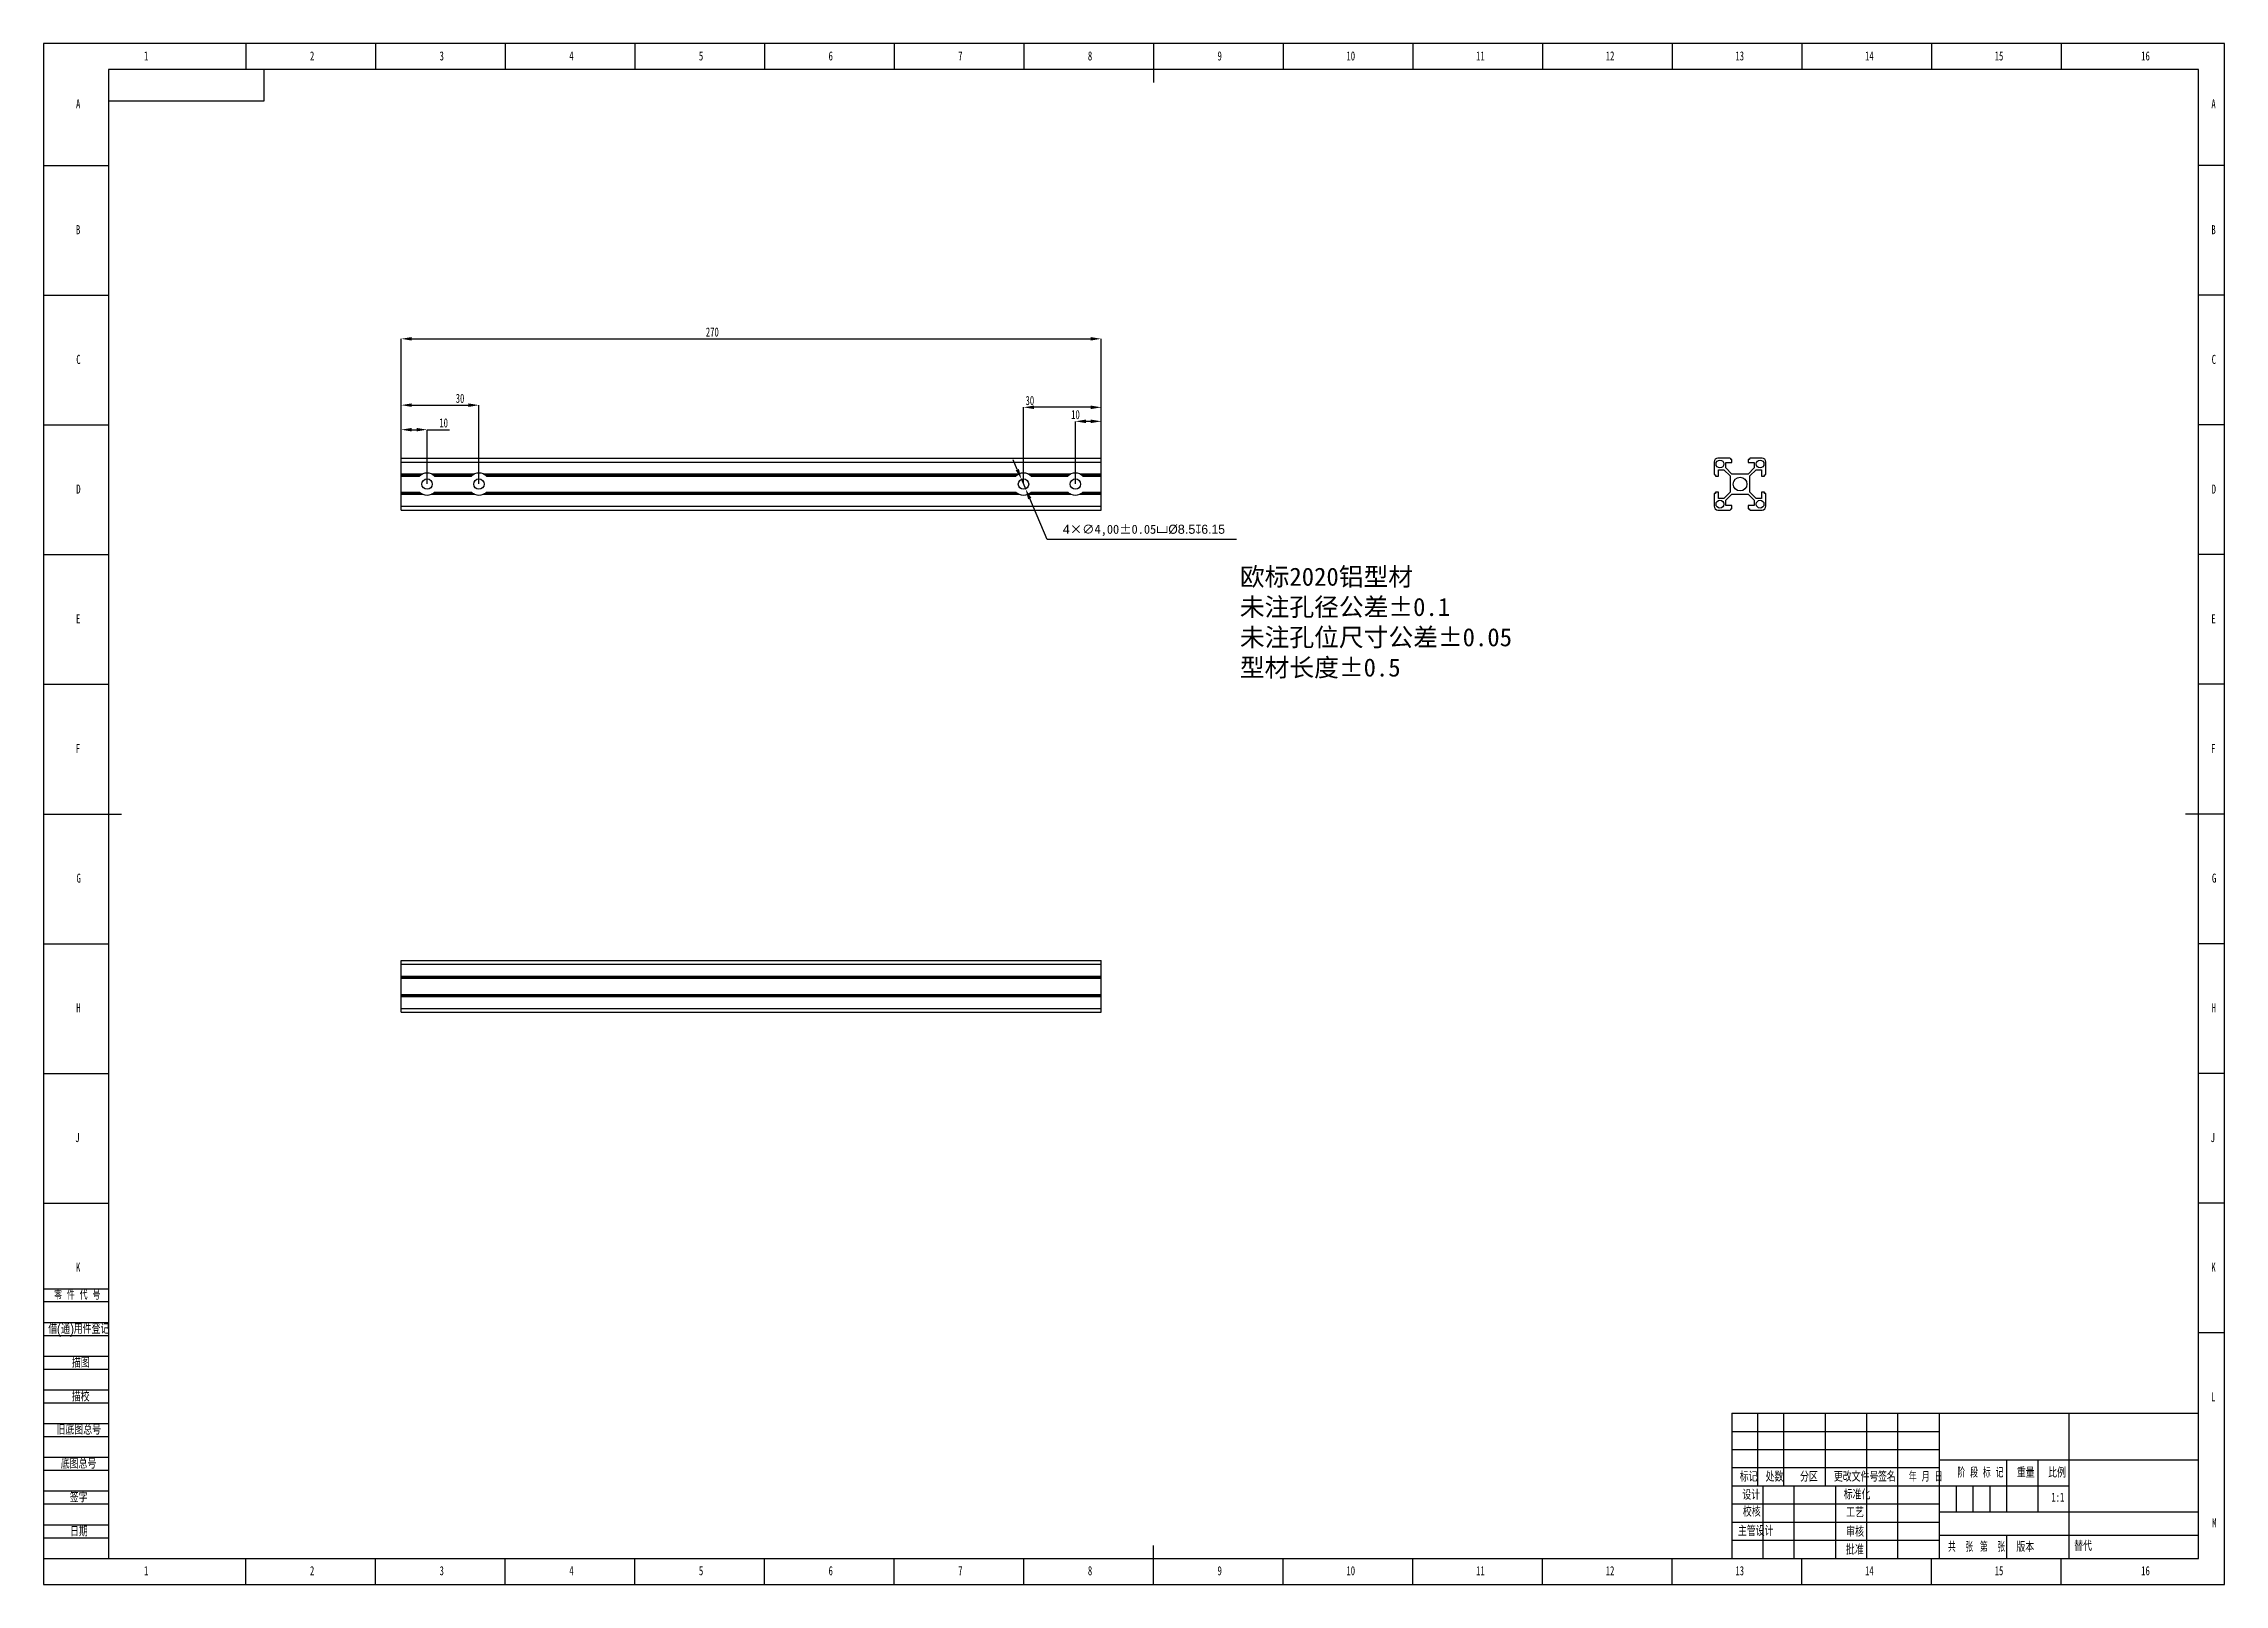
# Model space of a CAD drawing. Header units: millimetres. Extents: x 0 to 841, y 0 to 594.
import ezdxf

# ---------------------------------------------------------------- set-up
doc = ezdxf.new("R2010")
doc.units = ezdxf.units.MM
doc.header["$PDSIZE"] = -1
for name, color, linetype in [('10', 7, 'Continuous'), ('5', 7, 'Continuous'), ('SLD-0', 7, 'Continuous')]:
    doc.layers.add(name, color=color, linetype=linetype)
doc.layers.add('文字层', color=3, linetype='Continuous', lineweight=25)
doc.styles.add('SLDTEXTSTYLE0', font='TXT', dxfattribs={"width": 0.7, "bigfont": 'bigfont'})
doc.styles.add('SLDTEXTSTYLE1', font='TXT', dxfattribs={"width": 0.62, "bigfont": 'bigfont'})
doc.styles.add('SLDTEXTSTYLE2', font='TXT', dxfattribs={"width": 0.614286, "bigfont": 'bigfont'})
doc.styles.add('SLDTEXTSTYLE3', font='TXT', dxfattribs={"width": 0.6, "bigfont": 'bigfont'})
doc.styles.add('SLDTEXTSTYLE4', font='TXT', dxfattribs={"width": 0.7})
doc.dimstyles.new('ISO-25', dxfattribs={"dimtxt": 2.5, "dimasz": 2.5, "dimexe": 1.25, "dimexo": 0.625, "dimtad": 1, "dimtxsty": 'Standard', "dimcen": 2.5, "dimadec": 0, "dimazin": 0, "dimtfac": 1, "dimtmove": 0, "dimatfit": 3, "dimfxl": 1, "dimarcsym": 0})
doc.dimstyles.new('SLDDIMSTYLE0', dxfattribs={"dimtxt": 3.5, "dimasz": 4.08, "dimexe": 0, "dimexo": 0.0625, "dimgap": 0.875, "dimtad": 2, "dimrnd": 1e-09, "dimzin": 12, "dimdsep": 46, "dimtxsty": 'SLDTEXTSTYLE4', "dimsah": 1, "dimcen": 0.09, "dimadec": 0, "dimazin": 3, "dimtfac": 1, "dimtofl": 0, "dimtmove": 0, "dimatfit": 3, "dimfxl": 1, "dimfrac": 2, "dimtolj": 1, "dimtzin": 12, "dimarcsym": 0})
doc.dimstyles.new('SLDDIMSTYLE1', dxfattribs={"dimtxt": 3.5, "dimasz": 4.08, "dimexe": 0, "dimexo": 0.0625, "dimgap": 0.875, "dimtad": 2, "dimrnd": 1e-09, "dimzin": 12, "dimdsep": 46, "dimtxsty": 'SLDTEXTSTYLE4', "dimsah": 1, "dimcen": 0.09, "dimadec": 0, "dimazin": 3, "dimtfac": 1, "dimtmove": 0, "dimatfit": 0, "dimfxl": 1, "dimfrac": 2, "dimtolj": 1, "dimtzin": 12, "dimarcsym": 0})

# ---------------------------------------------------------------- blocks, each defined once
blk = doc.blocks.new('_D')
at = {"layer": 'Defpoints', "color": 0, "transparency": 16777216}
for p in [(407.89, 480.2), (137.89, 434.2), (407.89, 434.2)]:
    blk.add_point(p, dxfattribs=at)
at = {"layer": '文字层', "color": 0, "lineweight": -2, "transparency": 16777216}
for p, q in [((137.89, 434.26), (137.89, 480.2)), ((141.97, 480.2), (403.81, 480.2)), ((407.89, 434.26), (407.89, 480.2))]:
    blk.add_line(p, q, dxfattribs=at)
at = {"layer": '文字层', "color": 0, "transparency": 16777216}
for points in [[(141.97, 480.88), (141.97, 479.52), (137.89, 480.2)], [(403.81, 480.88), (403.81, 479.52), (407.89, 480.2)]]:
    blk.add_solid(points, dxfattribs=at)
at = {"layer": '文字层', "color": 0, "transparency": 16777216, "insert": (257.88, 484.57), "char_height": 3.5, "attachment_point": 2, "style": 'SLDTEXTSTYLE4'}
blk.add_mtext('\\A1;270', dxfattribs=at)
blk = doc.blocks.new('_D_1')
at = {"layer": 'Defpoints', "color": 0, "transparency": 16777216}
for p in [(147.89, 445.17), (137.89, 434.2), (147.89, 424.2)]:
    blk.add_point(p, dxfattribs=at)
at = {"layer": '文字层', "color": 0, "lineweight": -2, "transparency": 16777216}
for p, q in [((137.89, 434.26), (137.89, 445.17)), ((141.97, 445.17), (143.81, 445.17)), ((147.89, 424.26), (147.89, 445.17)), ((147.89, 445.17), (156.57, 445.17))]:
    blk.add_line(p, q, dxfattribs=at)
at = {"layer": '文字层', "color": 0, "transparency": 16777216}
for points in [[(141.97, 445.85), (141.97, 444.49), (137.89, 445.17)], [(143.81, 445.85), (143.81, 444.49), (147.89, 445.17)]]:
    blk.add_solid(points, dxfattribs=at)
at = {"layer": '文字层', "color": 0, "transparency": 16777216, "insert": (154.27, 449.54), "char_height": 3.5, "attachment_point": 2, "style": 'SLDTEXTSTYLE4'}
blk.add_mtext('\\A1;10', dxfattribs=at)
blk = doc.blocks.new('_D_2')
at = {"layer": 'Defpoints', "color": 0, "transparency": 16777216}
for p in [(167.89, 454.62), (137.89, 434.2), (167.89, 424.2)]:
    blk.add_point(p, dxfattribs=at)
at = {"layer": '文字层', "color": 0, "lineweight": -2, "transparency": 16777216}
for p, q in [((137.89, 434.26), (137.89, 454.62)), ((141.97, 454.62), (163.81, 454.62)), ((167.89, 424.26), (167.89, 454.62))]:
    blk.add_line(p, q, dxfattribs=at)
at = {"layer": '文字层', "color": 0, "transparency": 16777216}
for points in [[(141.97, 455.3), (141.97, 453.94), (137.89, 454.62)], [(163.81, 455.3), (163.81, 453.94), (167.89, 454.62)]]:
    blk.add_solid(points, dxfattribs=at)
at = {"layer": '文字层', "color": 0, "transparency": 16777216, "insert": (160.58, 459), "char_height": 3.5, "attachment_point": 2, "style": 'SLDTEXTSTYLE4'}
blk.add_mtext('\\A1;30', dxfattribs=at)
blk = doc.blocks.new('_D_3')
at = {"layer": 'Defpoints', "color": 0, "transparency": 16777216}
for p in [(397.89, 448.38), (407.89, 434.2), (397.89, 424.2)]:
    blk.add_point(p, dxfattribs=at)
at = {"layer": '文字层', "color": 0, "lineweight": -2, "transparency": 16777216}
for p, q in [((397.89, 424.26), (397.89, 448.38)), ((403.81, 448.38), (401.97, 448.38)), ((407.89, 434.26), (407.89, 448.38))]:
    blk.add_line(p, q, dxfattribs=at)
at = {"layer": '文字层', "color": 0, "transparency": 16777216}
for points in [[(401.97, 449.06), (401.97, 447.7), (397.89, 448.38)], [(403.81, 449.06), (403.81, 447.7), (407.89, 448.38)]]:
    blk.add_solid(points, dxfattribs=at)
at = {"layer": '文字层', "color": 0, "transparency": 16777216, "insert": (397.93, 452.75), "char_height": 3.5, "attachment_point": 2, "style": 'SLDTEXTSTYLE4'}
blk.add_mtext('\\A1;10', dxfattribs=at)
blk = doc.blocks.new('_D_4')
at = {"layer": 'Defpoints', "color": 0, "transparency": 16777216}
for p in [(377.89, 453.79), (407.89, 434.2), (377.89, 424.2)]:
    blk.add_point(p, dxfattribs=at)
at = {"layer": '文字层', "color": 0, "lineweight": -2, "transparency": 16777216}
for p, q in [((377.89, 424.26), (377.89, 453.79)), ((403.81, 453.79), (381.97, 453.79)), ((407.89, 434.26), (407.89, 453.79))]:
    blk.add_line(p, q, dxfattribs=at)
at = {"layer": '文字层', "color": 0, "transparency": 16777216}
for points in [[(381.97, 454.47), (381.97, 453.11), (377.89, 453.79)], [(403.81, 454.47), (403.81, 453.11), (407.89, 453.79)]]:
    blk.add_solid(points, dxfattribs=at)
at = {"layer": '文字层', "color": 0, "transparency": 16777216, "insert": (380.34, 458.16), "char_height": 3.5, "attachment_point": 2, "style": 'SLDTEXTSTYLE4'}
blk.add_mtext('\\A1;30', dxfattribs=at)
blk = doc.blocks.new('*D15')
at = {"layer": 'Defpoints', "color": 0, "transparency": 16777216}
for p in [(377.1, 426.04), (378.67, 422.36)]:
    blk.add_point(p, dxfattribs=at)
at = {"layer": '文字层', "color": 0, "lineweight": -2, "transparency": 16777216}
for p, q in [((375.49, 429.79), (373.89, 433.54)), ((377.1, 426.04), (378.67, 422.36)), ((387.06, 402.77), (380.28, 418.61)), ((460.01, 402.77), (387.06, 402.77))]:
    blk.add_line(p, q, dxfattribs=at)
at = {"layer": '文字层', "color": 0, "transparency": 16777216}
for points in [[(376.12, 430.05), (374.87, 429.52), (377.1, 426.04)], [(380.9, 418.88), (379.65, 418.34), (378.67, 422.36)]]:
    blk.add_solid(points, dxfattribs=at)
at = {"layer": '文字层', "color": 0, "transparency": 16777216, "insert": (424.3, 406.33), "char_height": 3.5, "attachment_point": 5}
blk.add_mtext('{\\f@Arial Unicode MS|b0|i0|c134|p34;4\\fSimSun|b0|i0|c134|p2;×}∅4,00%%P0.05{\\Fgdt|c134;v%%C\\f@Arial Unicode MS|b0|i0|c134|p34;8.5\\Fgdt|c134;x6.15 }', dxfattribs=at)

msp = doc.modelspace()

# ---------------------------------------------------------------- linework, layer by layer
at = {"color": 7, "linetype": 'Continuous', "lineweight": 25}
for p, q in [((137.886, 434.197), (407.886, 434.197)), ((137.886, 432.697), (137.886, 434.197)), ((137.886, 432.697), (407.886, 432.697)), ((137.886, 428.097), (137.886, 432.697)), ((407.886, 432.697), (407.886, 434.197)), ((407.886, 428.097), (407.886, 432.697)), ((644.205, 432.697), (644.205, 428.097)), ((650.305, 434.197), (645.705, 434.197)), ((645.905, 429.697), (647.998, 429.697)), ((645.905, 427.297), (645.905, 429.697)), ((647.998, 429.697), (650.355, 427.34)), ((648.705, 432.497), (651.105, 432.497)), ((648.705, 430.404), (648.705, 432.497)), ((651.062, 428.047), (648.705, 430.404)), ((650.605, 433.697), (650.605, 433.897)), ((651.105, 433.697), (650.605, 433.697)), ((651.105, 432.497), (651.105, 433.697)), ((657.305, 433.697), (657.305, 432.497)), ((657.805, 433.697), (657.305, 433.697)), ((657.305, 432.497), (659.705, 432.497)), ((659.705, 430.404), (657.348, 428.047)), ((657.805, 433.897), (657.805, 433.697)), ((658.055, 427.34), (660.412, 429.697)), ((662.705, 434.197), (658.105, 434.197)), ((659.705, 432.497), (659.705, 430.404)), ((660.412, 429.697), (662.505, 429.697)), ((662.505, 429.697), (662.505, 427.297)), ((664.205, 428.097), (664.205, 432.697)), ((137.886, 427.797), (137.886, 428.097)), ((137.886, 428.097), (146.197, 428.097)), ((137.886, 427.797), (145.627, 427.797)), ((137.886, 427.297), (137.886, 427.797)), ((137.886, 427.297), (144.978, 427.297)), ((137.886, 421.097), (137.886, 427.297)), ((137.886, 421.097), (144.978, 421.097)), ((137.886, 420.597), (137.886, 421.097)), ((137.886, 420.297), (137.886, 420.597)), ((137.886, 420.597), (145.627, 420.597)), ((149.574, 428.097), (166.197, 428.097)), ((150.144, 427.797), (165.627, 427.797)), ((150.144, 420.597), (165.627, 420.597)), ((150.793, 427.297), (164.978, 427.297)), ((150.793, 421.097), (164.978, 421.097)), ((169.574, 428.097), (376.197, 428.097)), ((170.144, 427.797), (375.627, 427.797)), ((170.144, 420.597), (375.627, 420.597)), ((170.793, 427.297), (374.978, 427.297)), ((170.793, 421.097), (374.978, 421.097)), ((379.574, 428.097), (396.197, 428.097)), ((380.144, 427.797), (395.627, 427.797)), ((380.144, 420.597), (395.627, 420.597)), ((380.793, 427.297), (394.978, 427.297)), ((380.793, 421.097), (394.978, 421.097)), ((399.574, 428.097), (407.886, 428.097)), ((400.144, 427.797), (407.886, 427.797)), ((400.144, 420.597), (407.886, 420.597)), ((400.793, 427.297), (407.886, 427.297)), ((400.793, 421.097), (407.886, 421.097)), ((407.886, 427.797), (407.886, 428.097)), ((407.886, 427.297), (407.886, 427.797)), ((407.886, 421.097), (407.886, 427.297)), ((407.886, 420.597), (407.886, 421.097)), ((407.886, 420.297), (407.886, 420.597)), ((644.505, 427.797), (644.705, 427.797)), ((644.705, 420.597), (644.505, 420.597)), ((644.705, 427.797), (644.705, 427.297)), ((644.705, 427.297), (645.905, 427.297)), ((644.705, 421.097), (644.705, 420.597)), ((645.905, 421.097), (644.705, 421.097)), ((645.905, 418.697), (645.905, 421.097)), ((650.355, 421.054), (647.998, 418.697)), ((650.355, 427.34), (650.355, 421.054)), ((657.348, 428.047), (651.062, 428.047)), ((658.055, 421.054), (658.055, 427.34)), ((660.412, 418.697), (658.055, 421.054)), ((662.505, 427.297), (663.705, 427.297)), ((662.505, 421.097), (662.505, 418.697)), ((663.705, 421.097), (662.505, 421.097)), ((663.705, 427.297), (663.705, 427.797)), ((663.705, 427.797), (663.905, 427.797)), ((663.705, 420.597), (663.705, 421.097)), ((663.905, 420.597), (663.705, 420.597)), ((137.886, 415.697), (137.886, 420.297)), ((137.886, 420.297), (146.197, 420.297)), ((137.886, 414.197), (137.886, 415.697)), ((137.886, 415.697), (407.886, 415.697)), ((137.886, 414.197), (407.886, 414.197)), ((149.574, 420.297), (166.197, 420.297)), ((169.574, 420.297), (376.197, 420.297)), ((379.574, 420.297), (396.197, 420.297)), ((399.574, 420.297), (407.886, 420.297)), ((407.886, 415.697), (407.886, 420.297)), ((407.886, 414.197), (407.886, 415.697)), ((644.205, 420.297), (644.205, 415.697)), ((645.705, 414.197), (650.305, 414.197)), ((647.998, 418.697), (645.905, 418.697)), ((648.705, 417.99), (651.062, 420.347)), ((648.705, 415.897), (648.705, 417.99)), ((651.105, 415.897), (648.705, 415.897)), ((650.605, 414.697), (651.105, 414.697)), ((650.605, 414.497), (650.605, 414.697)), ((651.062, 420.347), (657.348, 420.347)), ((651.105, 414.697), (651.105, 415.897)), ((657.305, 415.897), (657.305, 414.697)), ((659.705, 415.897), (657.305, 415.897)), ((657.305, 414.697), (657.805, 414.697)), ((657.348, 420.347), (659.705, 417.99)), ((657.805, 414.697), (657.805, 414.497)), ((658.105, 414.197), (662.705, 414.197)), ((659.705, 417.99), (659.705, 415.897)), ((662.505, 418.697), (660.412, 418.697)), ((664.205, 415.697), (664.205, 420.297)), ((137.886, 239.054), (137.886, 240.554)), ((137.886, 240.554), (407.886, 240.554)), ((137.886, 239.054), (407.886, 239.054)), ((137.886, 234.454), (137.886, 239.054)), ((407.886, 239.054), (407.886, 240.554)), ((407.886, 234.454), (407.886, 239.054)), ((137.886, 234.454), (407.886, 234.454)), ((137.886, 234.154), (137.886, 234.454)), ((137.886, 234.154), (407.886, 234.154)), ((137.886, 233.654), (137.886, 234.154)), ((137.886, 233.654), (407.886, 233.654)), ((137.886, 227.454), (137.886, 233.654)), ((137.886, 227.454), (407.886, 227.454)), ((137.886, 226.954), (137.886, 227.454)), ((407.886, 234.154), (407.886, 234.454)), ((407.886, 233.654), (407.886, 234.154)), ((407.886, 227.454), (407.886, 233.654)), ((407.886, 226.954), (407.886, 227.454)), ((137.886, 226.954), (407.886, 226.954)), ((137.886, 226.654), (137.886, 226.954)), ((137.886, 226.654), (407.886, 226.654)), ((137.886, 222.054), (137.886, 226.654)), ((137.886, 222.054), (407.886, 222.054)), ((137.886, 220.554), (137.886, 222.054)), ((137.886, 220.554), (407.886, 220.554)), ((407.886, 226.654), (407.886, 226.954)), ((407.886, 222.054), (407.886, 226.654)), ((407.886, 220.554), (407.886, 222.054))]:
    msp.add_line(p, q, dxfattribs=at)
for centre, radius in [((646.455, 431.947), 1.5), ((661.955, 431.947), 1.5), ((147.886, 424.197), 2), ((167.886, 424.197), 2), ((377.886, 424.197), 2), ((397.886, 424.197), 2), ((654.205, 424.197), 2.65), ((646.455, 416.447), 1.5), ((661.955, 416.447), 1.5)]:
    msp.add_circle(centre, radius, dxfattribs=at)
for centre, radius, start, end in [((645.705, 432.697), 1.5, 90, 180), ((650.305, 433.897), 0.3, 0, 90), ((658.105, 433.897), 0.3, 90, 180), ((662.705, 432.697), 1.5, 0, 90), ((147.886, 424.197), 4.25, 122.106803, 133.162897), ((147.886, 424.197), 4.25, 226.837103, 237.893197), ((147.886, 424.197), 4.25, 66.584486, 113.415514), ((147.886, 424.197), 4.25, 46.837103, 57.893197), ((147.886, 424.197), 4.25, 302.106803, 313.162897), ((167.886, 424.197), 4.25, 122.106803, 133.162897), ((167.886, 424.197), 4.25, 226.837103, 237.893197), ((167.886, 424.197), 4.25, 66.584486, 113.415514), ((167.886, 424.197), 4.25, 46.837103, 57.893197), ((167.886, 424.197), 4.25, 302.106803, 313.162897), ((377.886, 424.197), 4.25, 122.106803, 133.162897), ((377.886, 424.197), 4.25, 226.837103, 237.893197), ((377.886, 424.197), 4.25, 66.584486, 113.415514), ((377.886, 424.197), 4.25, 46.837103, 57.893197), ((377.886, 424.197), 4.25, 302.106803, 313.162897), ((397.886, 424.197), 4.25, 122.106803, 133.162897), ((397.886, 424.197), 4.25, 226.837103, 237.893197), ((397.886, 424.197), 4.25, 66.584486, 113.415514), ((397.886, 424.197), 4.25, 46.837103, 57.893197), ((397.886, 424.197), 4.25, 302.106803, 313.162897), ((644.505, 428.097), 0.3, 180, 270), ((644.505, 420.297), 0.3, 90, 180), ((663.905, 428.097), 0.3, 270, 0), ((663.905, 420.297), 0.3, 0, 90), ((147.886, 424.197), 4.25, 246.584486, 293.415514), ((167.886, 424.197), 4.25, 246.584486, 293.415514), ((377.886, 424.197), 4.25, 246.584486, 293.415514), ((397.886, 424.197), 4.25, 246.584486, 293.415514), ((645.705, 415.697), 1.5, 180, 270), ((650.305, 414.497), 0.3, 270, 0), ((658.105, 414.497), 0.3, 180, 270), ((662.705, 415.697), 1.5, 270, 0)]:
    msp.add_arc(centre, radius, start, end, dxfattribs=at)
for points, knots in [([(146.197, 428.097), (146.078, 428.046), (145.963, 427.989), (145.801, 427.901), (145.749, 427.871), (145.662, 427.819), (145.627, 427.797), (145.627, 427.797)], [0, 0, 0, 0, 0.5, 0.5, 0.75, 0.75, 1, 1, 1, 1]), ([(145.627, 420.597), (145.627, 420.597), (145.662, 420.575), (145.749, 420.522), (145.801, 420.493), (145.963, 420.405), (146.078, 420.348), (146.197, 420.297)], [0, 0, 0, 0, 0.25, 0.25, 0.5, 0.5, 1, 1, 1, 1]), ([(150.144, 427.797), (150.144, 427.797), (150.109, 427.819), (150.022, 427.871), (149.97, 427.901), (149.808, 427.989), (149.693, 428.046), (149.574, 428.097)], [0, 0, 0, 0, 0.25, 0.25, 0.5, 0.5, 1, 1, 1, 1]), ([(149.574, 420.297), (149.693, 420.348), (149.808, 420.404), (149.97, 420.493), (150.022, 420.523), (150.109, 420.574), (150.144, 420.597), (150.144, 420.597)], [0, 0, 0, 0, 0.5, 0.5, 0.75, 0.75, 1, 1, 1, 1]), ([(166.197, 428.097), (166.078, 428.046), (165.963, 427.989), (165.801, 427.901), (165.749, 427.871), (165.662, 427.819), (165.627, 427.797), (165.627, 427.797)], [0, 0, 0, 0, 0.5, 0.5, 0.75, 0.75, 1, 1, 1, 1]), ([(165.627, 420.597), (165.627, 420.597), (165.662, 420.575), (165.749, 420.522), (165.801, 420.493), (165.963, 420.405), (166.078, 420.348), (166.197, 420.297)], [0, 0, 0, 0, 0.25, 0.25, 0.5, 0.5, 1, 1, 1, 1]), ([(170.144, 427.797), (170.144, 427.797), (170.109, 427.819), (170.022, 427.871), (169.97, 427.901), (169.808, 427.989), (169.693, 428.046), (169.574, 428.097)], [0, 0, 0, 0, 0.25, 0.25, 0.5, 0.5, 1, 1, 1, 1]), ([(169.574, 420.297), (169.693, 420.348), (169.808, 420.404), (169.97, 420.493), (170.022, 420.523), (170.109, 420.574), (170.144, 420.597), (170.144, 420.597)], [0, 0, 0, 0, 0.5, 0.5, 0.75, 0.75, 1, 1, 1, 1]), ([(376.197, 428.097), (376.078, 428.046), (375.963, 427.989), (375.801, 427.901), (375.749, 427.871), (375.662, 427.819), (375.627, 427.797), (375.627, 427.797)], [0, 0, 0, 0, 0.5, 0.5, 0.75, 0.75, 1, 1, 1, 1]), ([(375.627, 420.597), (375.627, 420.597), (375.662, 420.575), (375.749, 420.522), (375.801, 420.493), (375.963, 420.405), (376.078, 420.348), (376.197, 420.297)], [0, 0, 0, 0, 0.25, 0.25, 0.5, 0.5, 1, 1, 1, 1]), ([(380.144, 427.797), (380.144, 427.797), (380.109, 427.819), (380.022, 427.871), (379.97, 427.901), (379.808, 427.989), (379.693, 428.046), (379.574, 428.097)], [0, 0, 0, 0, 0.25, 0.25, 0.5, 0.5, 1, 1, 1, 1]), ([(379.574, 420.297), (379.693, 420.348), (379.808, 420.404), (379.97, 420.493), (380.022, 420.523), (380.109, 420.574), (380.144, 420.597), (380.144, 420.597)], [0, 0, 0, 0, 0.5, 0.5, 0.75, 0.75, 1, 1, 1, 1]), ([(396.197, 428.097), (396.078, 428.046), (395.963, 427.989), (395.801, 427.901), (395.749, 427.871), (395.662, 427.819), (395.627, 427.797), (395.627, 427.797)], [0, 0, 0, 0, 0.5, 0.5, 0.75, 0.75, 1, 1, 1, 1]), ([(395.627, 420.597), (395.627, 420.597), (395.662, 420.575), (395.749, 420.522), (395.801, 420.493), (395.963, 420.405), (396.078, 420.348), (396.197, 420.297)], [0, 0, 0, 0, 0.25, 0.25, 0.5, 0.5, 1, 1, 1, 1]), ([(400.144, 427.797), (400.144, 427.797), (400.109, 427.819), (400.022, 427.871), (399.97, 427.901), (399.808, 427.989), (399.693, 428.046), (399.574, 428.097)], [0, 0, 0, 0, 0.25, 0.25, 0.5, 0.5, 1, 1, 1, 1]), ([(399.574, 420.297), (399.693, 420.348), (399.808, 420.404), (399.97, 420.493), (400.022, 420.523), (400.109, 420.574), (400.144, 420.597), (400.144, 420.597)], [0, 0, 0, 0, 0.5, 0.5, 0.75, 0.75, 1, 1, 1, 1])]:
    msp.add_open_spline(points, degree=3, knots=knots, dxfattribs=at)
at = {"layer": '5', "color": 7}
for p, q in [((841, 594), (0, 594)), ((0, 594), (0, 0)), ((841, 0), (841, 594)), ((0, 114), (25, 114)), ((0, 109), (25, 109)), ((0, 101), (25, 101)), ((0, 96), (25, 96)), ((0, 88), (25, 88)), ((0, 83), (25, 83)), ((0, 75), (25, 75)), ((0, 70), (25, 70)), ((0, 62), (25, 62)), ((651, 59), (731, 59)), ((0, 57), (25, 57)), ((651, 52), (731, 52)), ((0, 49), (25, 49)), ((0, 44), (25, 44)), ((0, 36), (25, 36)), ((737.5, 38), (737.5, 28)), ((744, 38), (744, 28)), ((750.5, 38), (750.5, 28)), ((0, 31), (25, 31)), ((0, 23), (25, 23)), ((0, 18), (25, 18)), ((0, 0), (841, 0))]:
    msp.add_line(p, q, dxfattribs=at)
at = {"layer": '5'}
for p, q in [((78, 594), (78, 584)), ((128, 594), (128, 584)), ((178, 594), (178, 584)), ((228, 594), (228, 584)), ((278, 594), (278, 584)), ((328, 594), (328, 584)), ((378, 594), (378, 584)), ((478, 594), (478, 584)), ((528, 594), (528, 584)), ((578, 594), (578, 584)), ((628, 594), (628, 584)), ((678, 594), (678, 584)), ((728, 594), (728, 584)), ((778, 594), (778, 584)), ((0, 547), (25, 547)), ((841, 547), (831, 547)), ((0, 497), (25, 497)), ((841, 497), (831, 497)), ((0, 447), (25, 447)), ((841, 447), (831, 447)), ((0, 397), (25, 397)), ((841, 397), (831, 397)), ((0, 347), (25, 347)), ((841, 347), (831, 347)), ((0, 247), (25, 247)), ((841, 247), (831, 247)), ((0, 197), (25, 197)), ((841, 197), (831, 197)), ((0, 147), (25, 147)), ((841, 147), (831, 147)), ((841, 97), (831, 97)), ((78, 0), (78, 10)), ((128, 0), (128, 10)), ((178, 0), (178, 10)), ((228, 0), (228, 10)), ((278, 0), (278, 10)), ((328, 0), (328, 10)), ((378, 0), (378, 10)), ((478, 0), (478, 10)), ((528, 0), (528, 10)), ((578, 0), (578, 10)), ((628, 0), (628, 10)), ((678, 0), (678, 10)), ((728, 0), (728, 10)), ((778, 0), (778, 10))]:
    msp.add_line(p, q, dxfattribs=at)
at = {"layer": '5', "lineweight": 25}
for p, q in [((428, 594), (428, 579)), ((0, 297), (30, 297)), ((841, 297), (826, 297)), ((757, 19.007), (757, 10)), ((428, 0), (428, 15))]:
    msp.add_line(p, q, dxfattribs=at)
at = {"layer": '5', "color": 7, "lineweight": 25}
for p, q in [((831, 584), (25, 584)), ((25, 584), (25, 10)), ((85, 572), (85, 584)), ((831, 10), (831, 584)), ((25, 572), (85, 572)), ((651, 66), (831, 66)), ((651, 66), (651, 10)), ((661, 66), (661, 38)), ((671, 66), (671, 38)), ((687, 66), (687, 38)), ((703, 66), (703, 10)), ((715, 66), (715, 10)), ((731, 66), (731, 10)), ((781, 66), (781, 38)), ((651, 45), (731, 45)), ((731, 48), (831, 48)), ((757, 48), (757, 28)), ((769, 48), (769, 28)), ((651, 38), (781, 38)), ((663, 38), (663, 10)), ((675, 38), (675, 10)), ((691, 38), (691, 10)), ((781, 38), (781, 10)), ((651, 31), (731, 31)), ((731, 28), (831, 28)), ((651, 24), (731, 24)), ((651, 17), (731, 17)), ((731, 19), (831, 19.028)), ((0, 10), (831, 10))]:
    msp.add_line(p, q, dxfattribs=at)

# ---------------------------------------------------------------- texts
at = {"insert": (461.325, 391.996), "char_height": 7, "attachment_point": 1}
msp.add_mtext_dynamic_manual_height_columns('{\\fSimSun|b0|i0|c134|p2;欧标}2020{\\fSimSun|b0|i0|c134|p2;铝型材\\P未注孔径公差%%P0.1\\P未注孔位尺寸公差%%P0.05\\P型材长度%%P0.5}', width=156.96189, gutter_width=17.5, heights=[63.523], dxfattribs=at)
at = {"layer": '10', "char_height": 3.5, "attachment_point": 2}
for s, insert, style in [('1', (39.544, 591.018), 'SLDTEXTSTYLE4'), ('2', (103.544, 591.018), 'SLDTEXTSTYLE4'), ('3', (153.544, 591.018), 'SLDTEXTSTYLE4'), ('4', (203.544, 591.018), 'SLDTEXTSTYLE4'), ('5', (253.544, 591.018), 'SLDTEXTSTYLE4'), ('6', (303.547, 591.018), 'SLDTEXTSTYLE4'), ('7', (353.547, 591.018), 'SLDTEXTSTYLE4'), ('8', (403.547, 591.018), 'SLDTEXTSTYLE4'), ('9', (453.547, 591.018), 'SLDTEXTSTYLE4'), ('10', (504.089, 591.018), 'SLDTEXTSTYLE4'), ('11', (554.089, 591.018), 'SLDTEXTSTYLE4'), ('12', (604.089, 591.018), 'SLDTEXTSTYLE4'), ('13', (654.089, 591.018), 'SLDTEXTSTYLE4'), ('14', (704.089, 591.018), 'SLDTEXTSTYLE4'), ('15', (754.089, 591.018), 'SLDTEXTSTYLE4'), ('16', (810.591, 591.018), 'SLDTEXTSTYLE4'), ('A', (13.32, 572.518), 'SLDTEXTSTYLE4'), ('A', (836.82, 572.518), 'SLDTEXTSTYLE4'), ('B', (13.32, 524.018), 'SLDTEXTSTYLE4'), ('B', (836.82, 524.018), 'SLDTEXTSTYLE4'), ('C', (13.427, 474.018), 'SLDTEXTSTYLE4'), ('C', (836.927, 474.018), 'SLDTEXTSTYLE4'), ('D', (13.43, 424.018), 'SLDTEXTSTYLE4'), ('D', (836.93, 424.018), 'SLDTEXTSTYLE4'), ('E', (13.318, 374.018), 'SLDTEXTSTYLE4'), ('E', (836.818, 374.018), 'SLDTEXTSTYLE4'), ('F', (13.224, 324.018), 'SLDTEXTSTYLE4'), ('F', (836.724, 324.018), 'SLDTEXTSTYLE4'), ('G', (13.539, 274.018), 'SLDTEXTSTYLE4'), ('G', (837.039, 274.018), 'SLDTEXTSTYLE4'), ('H', (13.43, 224.018), 'SLDTEXTSTYLE4'), ('H', (836.93, 224.018), 'SLDTEXTSTYLE4'), ('J', (13.015, 174.018), 'SLDTEXTSTYLE4'), ('J', (836.515, 174.018), 'SLDTEXTSTYLE4'), ('K', (13.32, 124.018), 'SLDTEXTSTYLE4'), ('K', (836.82, 124.018), 'SLDTEXTSTYLE4'), ('L', (836.681, 74.018), 'SLDTEXTSTYLE4'), ('1:1', (776.749, 35.353), 'SLDTEXTSTYLE4'), ('校核', (658.733, 29.668), 'SLDTEXTSTYLE0'), ('M', (837.097, 25.518), 'SLDTEXTSTYLE4'), ('主管设计', (660.264, 22.22), 'SLDTEXTSTYLE0'), ('1', (39.544, 7.018), 'SLDTEXTSTYLE4'), ('2', (103.544, 7.018), 'SLDTEXTSTYLE4'), ('3', (153.544, 7.018), 'SLDTEXTSTYLE4'), ('4', (203.544, 7.018), 'SLDTEXTSTYLE4'), ('5', (253.544, 7.018), 'SLDTEXTSTYLE4'), ('6', (303.547, 7.018), 'SLDTEXTSTYLE4'), ('7', (353.547, 7.018), 'SLDTEXTSTYLE4'), ('8', (403.547, 7.018), 'SLDTEXTSTYLE4'), ('9', (453.547, 7.018), 'SLDTEXTSTYLE4'), ('10', (504.089, 7.018), 'SLDTEXTSTYLE4'), ('11', (554.089, 7.018), 'SLDTEXTSTYLE4'), ('12', (604.089, 7.018), 'SLDTEXTSTYLE4'), ('13', (654.089, 7.018), 'SLDTEXTSTYLE4'), ('14', (704.089, 7.018), 'SLDTEXTSTYLE4'), ('15', (754.089, 7.018), 'SLDTEXTSTYLE4'), ('16', (810.591, 7.018), 'SLDTEXTSTYLE4')]:
    msp.add_mtext(s, dxfattribs=dict(at, insert=insert, style=style))
at = {"layer": '10', "color": 7, "char_height": 3.5}
for s, insert, attachment_point, style in [('零 件 代 号', (4.079, 113.294), 1, 'SLDTEXTSTYLE2'), ('借(通)用件登记', (1.824, 100.136), 1, 'SLDTEXTSTYLE0'), ('描图', (14.331, 87.091), 2, 'SLDTEXTSTYLE0'), ('描校', (14.298, 74.062), 2, 'SLDTEXTSTYLE0'), ('旧底图总号', (4.985, 61.266), 1, 'SLDTEXTSTYLE0'), ('底图总号', (6.614, 48.182), 1, 'SLDTEXTSTYLE0'), ('标记', (657.522, 43.15), 2, 'SLDTEXTSTYLE0'), ('处数', (667.496, 43.15), 2, 'SLDTEXTSTYLE0'), ('分区', (680.798, 43.15), 2, 'SLDTEXTSTYLE0'), ('更改文件号', (698.989, 43.15), 2, 'SLDTEXTSTYLE0'), ('签名', (710.851, 43.15), 2, 'SLDTEXTSTYLE0'), ('年 月 日', (725.802, 43.15), 2, 'SLDTEXTSTYLE1'), ('阶 段 标 记', (746.908, 44.73), 2, 'SLDTEXTSTYLE2'), ('重量', (764.38, 44.73), 2, 'SLDTEXTSTYLE0'), ('比例', (776.497, 44.73), 2, 'SLDTEXTSTYLE0'), ('签字', (13.529, 35.163), 2, 'SLDTEXTSTYLE0'), ('设计', (658.532, 36.169), 2, 'SLDTEXTSTYLE0'), ('标准化', (699.347, 36.284), 2, 'SLDTEXTSTYLE0'), ('工艺', (698.57, 29.368), 2, 'SLDTEXTSTYLE0'), ('日期', (13.607, 22.051), 2, 'SLDTEXTSTYLE0'), ('审核', (698.569, 21.92), 2, 'SLDTEXTSTYLE0'), ('批准', (698.491, 15.009), 2, 'SLDTEXTSTYLE0'), ('共  张', (739.275, 16.086), 2, 'SLDTEXTSTYLE3'), ('第  张', (751.611, 16.086), 2, 'SLDTEXTSTYLE3'), ('版本', (764.214, 16.086), 2, 'SLDTEXTSTYLE0')]:
    msp.add_mtext(s, dxfattribs=dict(at, insert=insert, attachment_point=attachment_point, style=style))
at = {"layer": 'SLD-0', "insert": (783.073, 16.45), "char_height": 3.5, "attachment_point": 1, "style": 'SLDTEXTSTYLE0'}
msp.add_mtext('替代', dxfattribs=at)

# ---------------------------------------------------------------- dimensions: what is measured, and where the dimension line sits
at = {"layer": '文字层'}
for base, p1, p2, dimstyle, picture, middle in [((407.886, 480.197), (137.886, 434.197), (407.886, 434.197), 'SLDDIMSTYLE0', '_D', (257.883, 480.197)), ((167.886, 454.624), (137.886, 434.197), (167.886, 424.197), 'SLDDIMSTYLE0', '_D_2', (160.583, 454.624)), ((377.886, 453.79), (407.886, 434.197), (377.886, 424.197), 'SLDDIMSTYLE0', '_D_4', (380.338, 453.79)), ((147.886, 445.167), (137.886, 434.197), (147.886, 424.197), 'SLDDIMSTYLE0', '_D_1', (154.27, 445.167)), ((397.886, 448.377), (407.886, 434.197), (397.886, 424.197), 'SLDDIMSTYLE1', '_D_3', (397.929, 448.377))]:
    dim = msp.add_linear_dim(base=base, p1=p1, p2=p2, dimstyle=dimstyle, dxfattribs=at)
    dim.commit()
    dim.dimension.update_dxf_attribs({"geometry": picture, "text_midpoint": middle, "dimtype": 160})
dim = msp.add_diameter_dim_2p(p1=(377.098, 426.035), p2=(378.673, 422.358), text='{\\f@Arial Unicode MS|b0|i0|c134|p34;4\\fSimSun|b0|i0|c134|p2;×}<>%%P0.05{\\Fgdt|c134;v%%C\\f@Arial Unicode MS|b0|i0|c134|p34;8.5\\Fgdt|c134;x6.15 }', dimstyle='ISO-25', override={"dimtxt": 3.5, "dimasz": 4.08, "dimexe": 2, "dimexo": 0, "dimgap": 1.524, "dimtih": 1, "dimtoh": 1, "dimzin": 0, "dimadec": 2, "dimtzin": 0}, dxfattribs=at)
dim.commit()
dim.dimension.update_dxf_attribs({"geometry": '*D15', "text_midpoint": (424.299, 402.765), "dimtype": 163})

doc.saveas('drawing.dxf')
